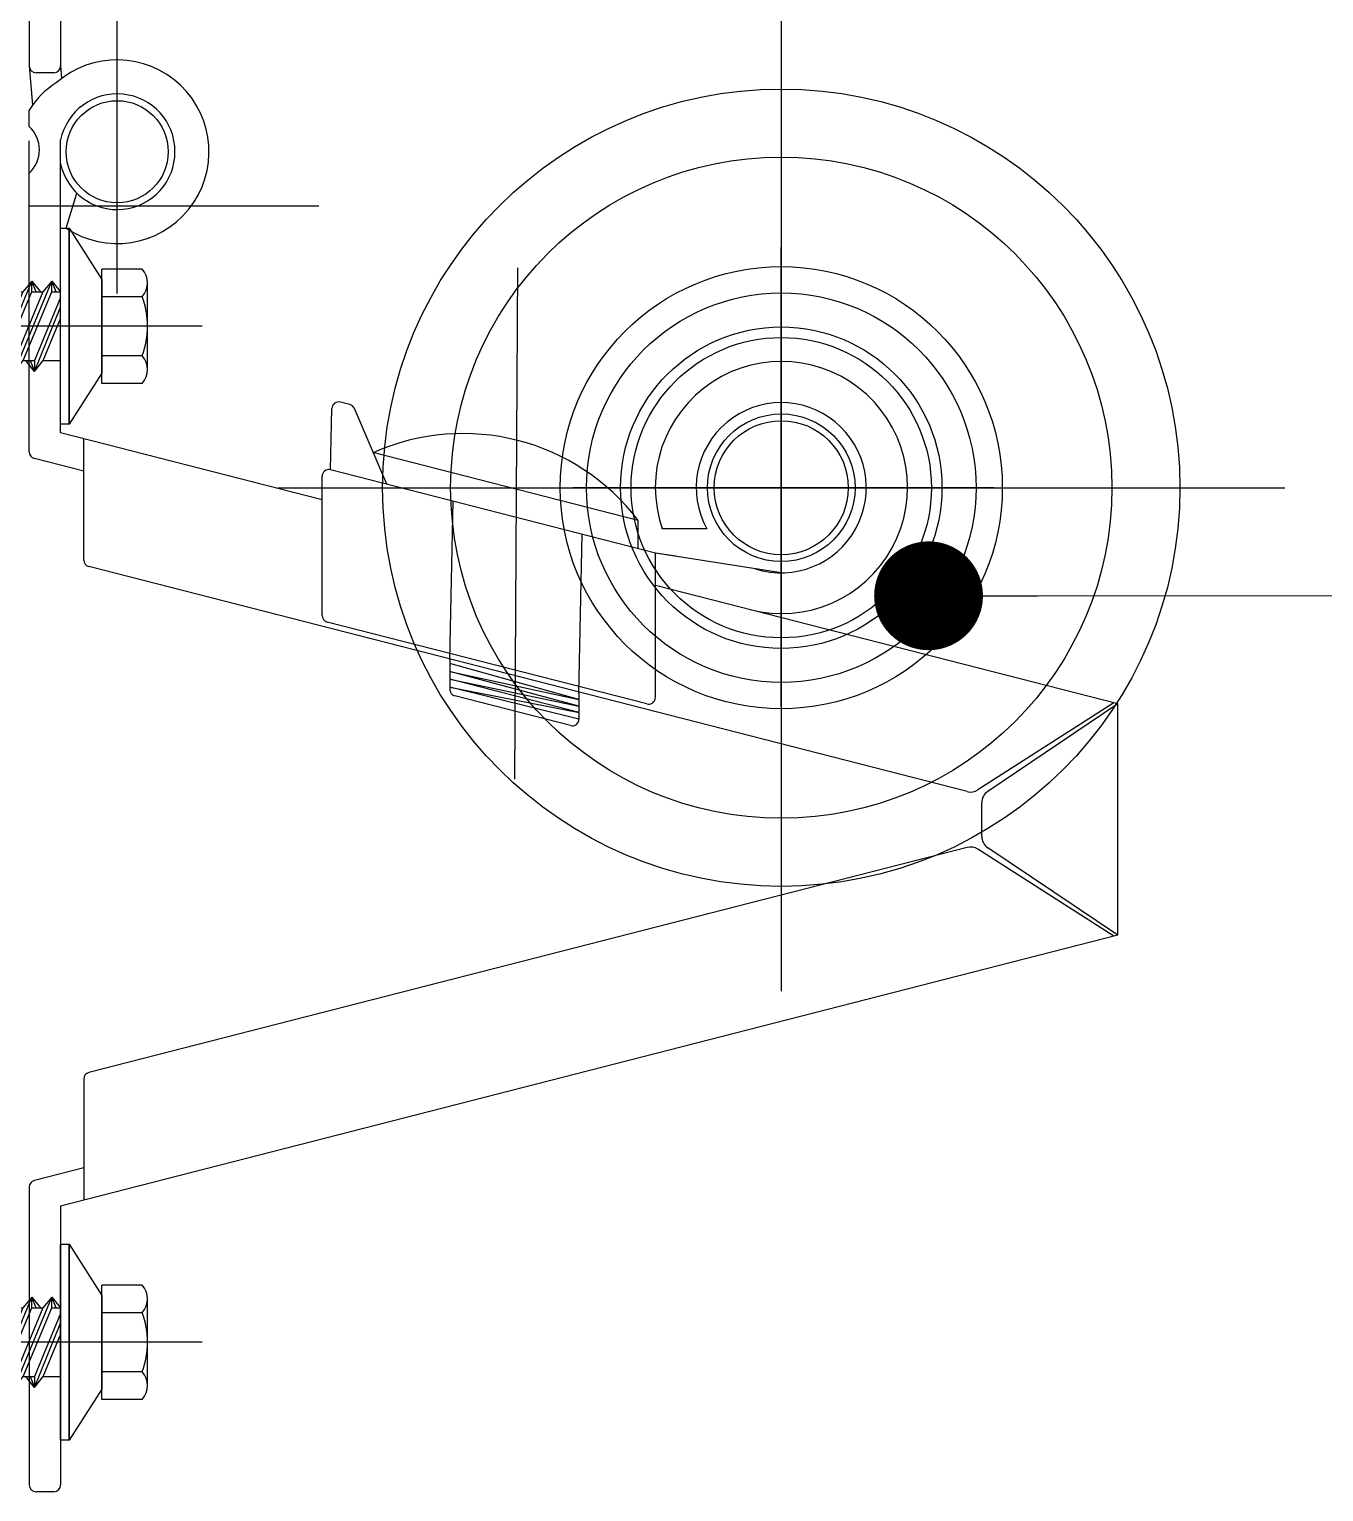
# Model space of a CAD drawing. Header units: millimetres. Extents: x 1448 to 104164, y -19509 to -89.
# Drawn here: x 103248.6 to 103343.7, y -1469.9 to -1362.4 of the extents above; entities that cross this region are included whole.
import ezdxf

# ---------------------------------------------------------------- set-up
doc = ezdxf.new("R2010")
doc.units = ezdxf.units.MM
doc.header["$LTSCALE"] = 60
doc.header["$MEASUREMENT"] = 0
doc.header["$PDSIZE"] = -10
doc.linetypes.add('CEN', pattern=[62, 60, -1, 0, -1])
doc.linetypes.add('HID', pattern=[2.5, 1.5, -1])
doc.layers.get('0').update_dxf_attribs({"linetype": 'CONTINUOUS'})
doc.layers.get('Defpoints').update_dxf_attribs({"color": 171, "linetype": 'CONTINUOUS'})
for name, color, linetype in [('2', 3, 'CONTINUOUS'), ('BOLT', 8, 'CONTINUOUS'), ('cen', 14, 'CONTINUOUS'), ('DIM', 7, 'CONTINUOUS')]:
    doc.layers.add(name, color=color, linetype=linetype)
doc.styles.add('0T-OUT', font='H2GTRE.TTF')
doc.dimstyles.new('MAIN', dxfattribs={"dimtxt": 1.5, "dimasz": 0.5, "dimexe": 1, "dimexo": 2, "dimgap": 1, "dimtad": 1, "dimdec": 0, "dimdsep": 46, "dimlunit": 6, "dimtxsty": '0T-OUT', "dimblk": 'DOT', "dimcen": 2.5, "dimdle": 2, "dimclrd": 256, "dimclre": 256, "dimclrt": 3, "dimadec": 0, "dimazin": 0, "dimtfac": 1, "dimtdec": 0, "dimtix": 1, "dimtmove": 2, "dimatfit": 3, "dimldrblk": 'DOT', "dimfxl": 1, "dimtvp": 1, "dimtolj": 1, "dimtzin": 0, "dimlwd": 0, "dimlwe": 0, "dimarcsym": 0})

# ---------------------------------------------------------------- blocks, each defined once
blk = doc.blocks.new('side roll')
at = {"color": 7}
for radius in [29.2969925788222, 24.2969925788222]:
    blk.add_circle((-19088.98354585468, 501497.7034510389), radius, dxfattribs=at)
at = {"color": 4}
for radius in [16.24585367388835, 14.31246735610483, 11.81246735610494]:
    blk.add_circle((-19088.98354585468, 501497.7034510389), radius, dxfattribs=at)
at = {"color": 6}
blk.add_circle((-19088.98354585468, 501497.7034510389), 11.03499999457531, dxfattribs=at)
for radius in [5.425000000000012, 4.924999994169098]:
    blk.add_circle((-19088.98354585468, 501497.7034510389), radius)
at = {"layer": 'cen'}
for p, q in [((-19088.98354585468, 501534.7034510389), (-19088.98354585468, 501460.7034510389)), ((-19125.98354585467, 501497.7034510389), (-19051.98354585468, 501497.7034510389))]:
    blk.add_line(p, q, dxfattribs=at)
blk = doc.blocks.new('SH')
at = {"color": 1}
for p, q in [((-17787.30742619301, 501547.6828609514), (-17787.30742619301, 501568.6557448179)), ((-17738.50229266676, 501517.3468259863), (-17738.50229266676, 501551.0463290294)), ((-17757.87523867825, 501549.568030864), (-17758.11671016092, 501511.9754540565)), ((-17722.89189055266, 501533.3987487814), (-17753.82643934084, 501533.3987487814))]:
    blk.add_line(p, q, dxfattribs=at)
at = {"color": 7, "linetype": 'CEN'}
for p, q in [((-17791.96829459419, 501563.8940420361), (-17793.26829459423, 501563.8940420361)), ((-17791.96829459419, 501459.6117937089), (-17793.26829459423, 501459.6117937089))]:
    blk.add_line(p, q, dxfattribs=at)
at = {"color": 7}
for p, q in [((-17793.76829459423, 501559.9551237162), (-17793.76829459423, 501561.1325473194)), ((-17791.46829459419, 501537.4224187089), (-17791.46829459419, 501558.9562722699)), ((-17793.76829459423, 501536.0255105988), (-17793.76829459423, 501556.5105520026)), ((-17789.76829459423, 501528.0840331886), (-17789.76829459423, 501536.9867937089)), ((-17772.25174946496, 501524.0128418215), (-17772.25174946496, 501534.2282121298)), ((-17747.75229266676, 501517.991106017), (-17747.75229266676, 501528.5945063558)), ((-17789.76829459423, 501489.9395542293), (-17789.76829459423, 501481.0367937089)), ((-17793.76829459423, 501481.9980768191), (-17793.76829459423, 501460.111793709)), ((-17791.46829459419, 501480.6011687089), (-17791.46829459419, 501460.111793709))]:
    blk.add_line(p, q, dxfattribs=at)
for p, q in [((-17770.21170178871, 501539.5112802494), (-17770.90333757096, 501539.6885119186)), ((-17771.62763462309, 501534.7125627322), (-17771.5273283957, 501539.2152969223)), ((-17767.49017802347, 501533.6523394785), (-17769.87619213015, 501539.2237679528)), ((-17789.26775139242, 501536.8585295135), (-17791.46829459419, 501537.4224187089)), ((-17772.25174946496, 501532.4981790196), (-17789.26775139242, 501536.8585295135)), ((-17789.76829459423, 501534.6124805681), (-17793.3924094361, 501535.5411599964)), ((-17749.00800464902, 501530.9809026739), (-17768.50800464902, 501535.9777776737)), ((-17747.75229266676, 501528.5945063558), (-17771.62763462309, 501534.7125627322)), ((-17749.00800464902, 501528.9162825514), (-17749.00800464902, 501530.9809026739)), ((-17743.96851839492, 501530.3684226786), (-17747.24425584061, 501530.3684226786)), ((-17724.85133951668, 501511.0610334193), (-17789.3924094361, 501527.5996825861)), ((-17738.50229266676, 501527.1487487813), (-17747.75229266676, 501528.5945063558)), ((-17746.26030286355, 501528.3613111603), (-17747.75229266676, 501528.5945063558)), ((-17713.76829459423, 501517.511793709), (-17747.75229266676, 501526.220193215)), ((-17748.37640750863, 501517.5067554146), (-17771.87586430682, 501523.528491219)), ((-17762.86671016092, 501520.7405950796), (-17762.86671016092, 501518.5767828079)), ((-17753.99082500278, 501515.9143072057), (-17762.49082500279, 501518.0924322057)), ((-17753.36671016092, 501518.3062200795), (-17753.36671016092, 501516.398657808)), ((-17714.05995529929, 501517.5865317647), (-17724.04487500536, 501511.2000516261)), ((-17713.76829459423, 501517.511793709), (-17723.32652942183, 501511.0807356014)), ((-17713.76829459423, 501500.5117937089), (-17713.76829459423, 501517.511793709)), ((-17723.76829459424, 501507.7725348145), (-17723.76829459424, 501510.2510526034)), ((-17724.85133951668, 501506.9625539985), (-17789.3924094361, 501490.4239048317)), ((-17714.05995529929, 501500.4370556533), (-17724.04487500536, 501506.8235357919)), ((-17713.76829459423, 501500.5117937089), (-17723.32652942183, 501506.9428518164)), ((-17713.76829459423, 501500.5117937089), (-17791.46829459419, 501480.6011687089)), ((-17789.76829459423, 501483.4111068497), (-17793.3924094361, 501482.4824274215))]:
    blk.add_line(p, q)
at = {"color": 1, "linetype": 'HID'}
for p, q in [((-17762.86671016092, 501520.7405950796), (-17762.62523867825, 501532.4056987714)), ((-17753.36671016092, 501518.3062200795), (-17753.12523867825, 501529.9713237713))]:
    blk.add_line(p, q, dxfattribs=at)
at = {"color": 2}
for p, q in [((-17753.36671085243, 501517.827521721), (-17762.86671016092, 501520.4807767889)), ((-17762.86671016092, 501519.8834624499), (-17753.36671085243, 501517.827521721)), ((-17753.37666094682, 501517.3390773135), (-17762.86671016092, 501519.8834624499)), ((-17762.86671016092, 501519.3402404147), (-17753.37666094682, 501517.3390773135)), ((-17753.36337028706, 501516.8665264093), (-17762.86671016092, 501519.3402404147)), ((-17762.86671016092, 501518.7429260756), (-17753.36337028706, 501516.8665264093)), ((-17753.36671016092, 501516.398657808), (-17762.86671016092, 501518.7429260756))]:
    blk.add_line(p, q, dxfattribs=at)
at = {"color": 7}
for centre, start, end in [((-17793.26829459426, 501564.3940420361), 180, 270), ((-17791.96829459421, 501564.3940420361), 270, 0), ((-17793.26829459426, 501460.111793709), 180, 270), ((-17791.96829459421, 501460.111793709), 270, 0)]:
    blk.add_arc(centre, 0.5, start, end, dxfattribs=at)
for centre, radius, start, end in [((-17738.49061153407, 501533.4150119018), 9.26865656612542, 255.5822277865337, 199.189770709792), ((-17771.02745241285, 501539.2041613162), 0.5, 75.6272213153107, 178.7238480330517), ((-17770.33581663054, 501539.0269296471), 0.5, 23.18346324527438, 75.6272213153107), ((-17738.50229266679, 501533.3987487814), 6.25, 252.2332994355335, 209.002787867087), ((-17761.88703482636, 501521.217253472), 16.16162937459588, 37.16592539512422, 114.0885172351693), ((-17793.26829459426, 501536.0255105988), 0.5, 180, 255.6272213153139), ((-17771.75174946498, 501534.2282121299), 0.5, 75.6272213153107, 180), ((-17789.26829459426, 501528.0840331886), 0.5, 180, 255.6272213153139), ((-17771.75174946496, 501524.0128418215), 0.5, 180, 255.6272213153139), ((-17762.36671016095, 501518.5767828081), 0.5, 180, 255.6272213153139), ((-17748.25229266679, 501517.991106017), 0.5, 255.6272213153139, 0), ((-17753.86671016095, 501516.398657808), 0.5, 255.6272213153139, 0), ((-17724.60310983298, 501512.0297346242), 1, 255.6272213153139, 303.9338120007951), ((-17722.76829459426, 501510.2510526034), 1, 123.933812000795, 180), ((-17722.76829459426, 501507.7725348145), 1, 180, 236.0661879992049), ((-17724.60310983298, 501505.9938527938), 1, 56.06618799920494, 104.3727786846893), ((-17789.26829459426, 501489.9395542293), 0.5, 104.3727786846893, 180), ((-17793.26829459426, 501481.9980768192), 0.5, 104.3727786846893, 180)]:
    blk.add_arc(centre, radius, start, end)
at = {"layer": '2', "ltscale": 0.3}
blk.add_line((-17793.76829459423, 501556.5105520028), (-17793.76829459423, 501558.8844319785), dxfattribs=at)
at = {"layer": 'Defpoints', "color": 0, "linetype": 'ByBlock'}
blk.add_point((-17786.08685334008, 501558.0904350172), dxfattribs=at)
at = {"layer": 'DIM', "color": 7}
for p, q in [((-17793.76829459423, 501588.5904350174), (-17793.76829459423, 501564.3940420361)), ((-17791.46829459419, 501588.5904350174), (-17791.46829459419, 501564.3940420361)), ((-17793.76829459423, 501564.3940420361), (-17793.52236728182, 501561.5101034121)), ((-17791.46829459419, 501564.3940420361), (-17791.38919534114, 501563.4664614887)), ((-17791.06384040227, 501552.4822399165), (-17790.27346967008, 501555.0465746244))]:
    blk.add_line(p, q, dxfattribs=at)
blk.add_circle((-17787.30742619304, 501558.0904350174), 3.75, dxfattribs=at)
for centre, radius, start, end in [((-17787.30742619304, 501558.0904350174), 6.75, 236.1855060977215, 131.4872949305152), ((-17788.65069148324, 501558.0679855812), 5.965014689838778, 121.6306264210834, 149.0856634128333), ((-17787.30742619304, 501558.0904350174), 4.25, 191.7549545966624, 168.2450454033376), ((-17795.39252366994, 501558.2328378595), 2.367359005873873, 313.3216472107218, 46.67835278927815)]:
    blk.add_arc(centre, radius, start, end, dxfattribs=at)
blk = doc.blocks.new('SELF')
at = {"layer": 'BOLT', "color": 10}
for p, q in [((-19197.0136280604, 501454.8659844549), (-19193.59620218359, 501463.1659844547)), ((-19197.0136280604, 501454.8659844549), (-19193.59620218359, 501463.1659844547)), ((-19196.66777860142, 501460.1578184729), (-19195.42920218358, 501463.1659844547)), ((-19196.66777860142, 501460.1578184729), (-19195.42920218358, 501463.1659844547)), ((-19195.18062806038, 501454.8659844549), (-19191.76320218358, 501463.1659844547)), ((-19195.18062806038, 501454.8659844549), (-19191.76320218358, 501463.1659844547)), ((-19193.3476280604, 501454.8659844549), (-19189.9302021836, 501463.1659844547)), ((-19193.3476280604, 501454.8659844549), (-19189.9302021836, 501463.1659844547)), ((-19191.51462806039, 501454.8659844549), (-19188.09720218358, 501463.1659844547)), ((-19191.51462806039, 501454.8659844549), (-19188.09720218358, 501463.1659844547)), ((-19189.6816280604, 501454.8659844549), (-19186.26420218357, 501463.1659844547)), ((-19189.6816280604, 501454.8659844549), (-19186.26420218357, 501463.1659844547)), ((-19187.84862806039, 501454.8659844549), (-19184.43120218358, 501463.1659844547)), ((-19187.84862806039, 501454.8659844549), (-19184.43120218358, 501463.1659844547)), ((-19186.01562806037, 501454.8659844549), (-19182.59820218357, 501463.1659844547)), ((-19186.01562806037, 501454.8659844549), (-19182.59820218357, 501463.1659844547)), ((-19184.18262806039, 501454.8659844549), (-19180.76520218359, 501463.1659844547)), ((-19184.18262806039, 501454.8659844549), (-19180.76520218359, 501463.1659844547)), ((-19182.34962806038, 501454.8659844549), (-19178.93220218357, 501463.1659844547)), ((-19182.34962806038, 501454.8659844549), (-19178.93220218357, 501463.1659844547)), ((-19180.51662806039, 501454.8659844549), (-19178.1167485176, 501460.7705857934))]:
    blk.add_line(p, q, dxfattribs=at)
at = {"layer": 'BOLT'}
for p, q in [((-19170.6167485176, 501464.2659844548), (-19174.31674851761, 501464.2659844548)), ((-19174.31674851761, 501453.7659844548), (-19174.31674851761, 501464.2659844548)), ((-19200.48574851761, 501462.1659844547), (-19196.2333023899, 501462.1659844547)), ((-19195.42920218358, 501462.1659844547), (-19194.40030238989, 501462.1659844547)), ((-19193.59620218359, 501462.1659844547), (-19192.56730238991, 501462.1659844547)), ((-19191.76320218358, 501462.1659844547), (-19190.73430238989, 501462.1659844547)), ((-19189.93020218357, 501462.1659844547), (-19188.90130238988, 501462.1659844547)), ((-19188.09720218358, 501462.1659844547), (-19187.06830238989, 501462.1659844547)), ((-19186.26420218357, 501462.1659844547), (-19185.23530238988, 501462.1659844547)), ((-19184.43120218358, 501462.1659844547), (-19183.4023023899, 501462.1659844547)), ((-19182.59820218357, 501462.1659844547), (-19181.56930238988, 501462.1659844547)), ((-19180.76520218359, 501462.1659844547), (-19179.7363023899, 501462.1659844547)), ((-19178.93220218357, 501462.1659844547), (-19178.1167485176, 501462.1659844547)), ((-19170.1167485176, 501454.9456650571), (-19170.1167485176, 501463.0863038526)), ((-19170.6167485176, 501461.72953072), (-19174.31674851761, 501461.72953072)), ((-19200.48574851761, 501455.8659844549), (-19197.0136280604, 501455.8659844549)), ((-19196.2095278541, 501455.8659844549), (-19195.18062806038, 501455.8659844549)), ((-19194.37652785409, 501455.8659844549), (-19193.3476280604, 501455.8659844549)), ((-19192.5435278541, 501455.8659844549), (-19191.51462806039, 501455.8659844549)), ((-19190.71052785409, 501455.8659844549), (-19189.6816280604, 501455.8659844549)), ((-19188.87752785408, 501455.8659844549), (-19187.84862806039, 501455.8659844549)), ((-19187.04452785409, 501455.8659844549), (-19186.01562806037, 501455.8659844549)), ((-19185.21152785408, 501455.8659844549), (-19184.18262806039, 501455.8659844549)), ((-19183.37852785407, 501455.8659844549), (-19182.34962806038, 501455.8659844549)), ((-19181.54552785408, 501455.8659844549), (-19180.51662806039, 501455.8659844549)), ((-19179.71252785407, 501455.8659844549), (-19178.1167485176, 501455.8659844549)), ((-19170.6167485176, 501456.3024381896), (-19174.31674851761, 501456.3024381896)), ((-19170.6167485176, 501453.7659844548), (-19174.31674851761, 501453.7659844548))]:
    blk.add_line(p, q, dxfattribs=at)
for points in [[(-19177.31674851762, 501468.0159844548), (-19177.31674851762, 501450.0159844548), (-19178.11674851759, 501450.0159844548), (-19178.11674851759, 501468.0159844548)], [(-19174.31674851762, 501463.3159844549), (-19174.31674851762, 501454.7159844547), (-19177.31674851762, 501450.0159844548), (-19177.31674851762, 501468.0159844548)], [(-19193.59620218359, 501463.1659844547), (-19194.40030238989, 501462.1659844547), (-19197.0136280604, 501455.8659844549), (-19197.0136280604, 501454.8659844549), (-19196.20952785409, 501455.8659844549), (-19193.59620218359, 501462.1659844547)], [(-19195.42920218358, 501463.1659844547), (-19196.23330238991, 501462.1659844547), (-19196.66777860142, 501461.1578184729), (-19196.66777860142, 501460.1578184729), (-19195.86367839513, 501461.1578184729), (-19195.42920218358, 501462.1659844547)], [(-19191.76320218359, 501463.1659844547), (-19192.56730238991, 501462.1659844547), (-19195.18062806038, 501455.8659844549), (-19195.18062806038, 501454.8659844549), (-19194.37652785409, 501455.8659844549), (-19191.76320218359, 501462.1659844547)], [(-19189.9302021836, 501463.1659844547), (-19190.73430238988, 501462.1659844547), (-19193.3476280604, 501455.8659844549), (-19193.3476280604, 501454.8659844549), (-19192.5435278541, 501455.8659844549), (-19189.9302021836, 501462.1659844547)], [(-19188.09720218358, 501463.1659844547), (-19188.90130238988, 501462.1659844547), (-19191.51462806038, 501455.8659844549), (-19191.51462806038, 501454.8659844549), (-19190.7105278541, 501455.8659844549), (-19188.09720218358, 501462.1659844547)], [(-19186.26420218356, 501463.1659844547), (-19187.06830238989, 501462.1659844547), (-19189.68162806037, 501455.8659844549), (-19189.6816280604, 501454.8659844549), (-19188.87752785408, 501455.8659844549), (-19186.26420218356, 501462.1659844547)], [(-19184.43120218358, 501463.1659844547), (-19185.23530238989, 501462.1659844547), (-19187.84862806039, 501455.8659844549), (-19187.84862806039, 501454.8659844549), (-19187.04452785409, 501455.8659844549), (-19184.43120218358, 501462.1659844547)], [(-19182.59820218357, 501463.1659844547), (-19183.4023023899, 501462.1659844547), (-19186.01562806038, 501455.8659844549), (-19186.01562806038, 501454.8659844549), (-19185.21152785407, 501455.8659844549), (-19182.59820218357, 501462.1659844547)], [(-19180.76520218359, 501463.1659844547), (-19181.56930238988, 501462.1659844547), (-19184.1826280604, 501455.8659844549), (-19184.1826280604, 501454.8659844549), (-19183.37852785407, 501455.8659844549), (-19180.76520218359, 501462.1659844547)], [(-19178.93220218358, 501463.1659844547), (-19179.7363023899, 501462.1659844547), (-19182.34962806038, 501455.8659844549), (-19182.34962806038, 501454.8659844549), (-19181.54552785408, 501455.8659844549), (-19178.93220218358, 501462.1659844547)]]:
    blk.add_lwpolyline(points, close=True, dxfattribs=at)
for points in [[(-19195.02715208042, 501462.1659844547), (-19195.42920218358, 501463.1659844547), (-19194.62510197728, 501462.1659844547)], [(-19193.19415208044, 501462.1659844547), (-19193.59620218359, 501463.1659844547), (-19192.79210197726, 501462.1659844547)], [(-19191.36115208043, 501462.1659844547), (-19191.76320218359, 501463.1659844547), (-19190.95910197728, 501462.1659844547)], [(-19189.52815208043, 501462.1659844547), (-19189.93020218357, 501463.1659844547), (-19189.12610197727, 501462.1659844547)], [(-19187.69515208044, 501462.1659844547), (-19188.09720218358, 501463.1659844547), (-19187.29310197726, 501462.1659844547)], [(-19185.86215208042, 501462.1659844547), (-19186.26420218356, 501463.1659844547), (-19185.46010197728, 501462.1659844547)], [(-19184.02915208044, 501462.1659844547), (-19184.43120218358, 501463.1659844547), (-19183.62710197726, 501462.1659844547)], [(-19182.19615208042, 501462.1659844547), (-19182.59820218357, 501463.1659844547), (-19181.79410197728, 501462.1659844547)], [(-19180.36315208041, 501462.1659844547), (-19180.76520218359, 501463.1659844547), (-19179.96110197725, 501462.1659844547)], [(-19178.53015208043, 501462.1659844547), (-19178.93220218358, 501463.1659844547), (-19178.12810197727, 501462.1659844547)], [(-19198.44457795723, 501455.8659844549), (-19196.6400554984, 501460.1542868944), (-19197.81141218223, 501462.1659844547), (-19200.3124169936, 501459.7479188533), (-19205.28574851763, 501459.0159844548)], [(-19200.48574851762, 501462.1659844547), (-19205.28574851763, 501459.0159844548), (-19200.48574851762, 501455.8659844549)], [(-19178.11674851759, 501461.6514253166), (-19180.51662806039, 501455.8659844549), (-19180.51662806039, 501454.8659844549), (-19179.71252785408, 501455.8659844549), (-19178.11674851759, 501459.7129637782)], [(-19197.41567816354, 501455.8659844549), (-19197.0136280604, 501454.8659844549), (-19197.81772826669, 501455.8659844549)], [(-19197.41567816354, 501455.8659844549), (-19197.0136280604, 501454.8659844549), (-19197.81772826669, 501455.8659844549)], [(-19195.58267816356, 501455.8659844549), (-19195.18062806038, 501454.8659844549), (-19195.9847282667, 501455.8659844549)], [(-19195.58267816356, 501455.8659844549), (-19195.18062806038, 501454.8659844549), (-19195.9847282667, 501455.8659844549)], [(-19193.74967816354, 501455.8659844549), (-19193.3476280604, 501454.8659844549), (-19194.1517282667, 501455.8659844549)], [(-19193.74967816354, 501455.8659844549), (-19193.3476280604, 501454.8659844549), (-19194.1517282667, 501455.8659844549)], [(-19191.91667816356, 501455.8659844549), (-19191.51462806038, 501454.8659844549), (-19192.31872826671, 501455.8659844549)], [(-19191.91667816356, 501455.8659844549), (-19191.51462806038, 501454.8659844549), (-19192.31872826671, 501455.8659844549)], [(-19190.08367816355, 501455.8659844549), (-19189.6816280604, 501454.8659844549), (-19190.48572826671, 501455.8659844549)], [(-19190.08367816355, 501455.8659844549), (-19189.6816280604, 501454.8659844549), (-19190.48572826671, 501455.8659844549)], [(-19188.25067816355, 501455.8659844549), (-19187.84862806039, 501454.8659844549), (-19188.65272826669, 501455.8659844549)], [(-19188.25067816355, 501455.8659844549), (-19187.84862806039, 501454.8659844549), (-19188.65272826669, 501455.8659844549)], [(-19186.41767816356, 501455.8659844549), (-19186.01562806038, 501454.8659844549), (-19186.8197282667, 501455.8659844549)], [(-19186.41767816356, 501455.8659844549), (-19186.01562806038, 501454.8659844549), (-19186.8197282667, 501455.8659844549)], [(-19184.58467816354, 501455.8659844549), (-19184.1826280604, 501454.8659844549), (-19184.98672826668, 501455.8659844549)], [(-19184.58467816354, 501455.8659844549), (-19184.1826280604, 501454.8659844549), (-19184.98672826668, 501455.8659844549)], [(-19182.75167816356, 501455.8659844549), (-19182.34962806038, 501454.8659844549), (-19183.1537282667, 501455.8659844549)], [(-19182.75167816356, 501455.8659844549), (-19182.34962806038, 501454.8659844549), (-19183.1537282667, 501455.8659844549)], [(-19180.91867816353, 501455.8659844549), (-19180.51662806039, 501454.8659844549), (-19181.32072826669, 501455.8659844549)]]:
    blk.add_lwpolyline(points, dxfattribs=at)
for centre, radius, start, end in [((-19171.97514790482, 501462.9977575875), 1.858399387206785, 316.9662015310988, 43.03379846890125), ((-19177.73008185094, 501459.0159844548), 7.613333333338701, 339.1194858817923, 20.88051411820767), ((-19171.97514790482, 501455.0342113223), 1.858399387206796, 316.9662015310988, 43.03379846890125)]:
    blk.add_arc(centre, radius, start, end, dxfattribs=at)
at = {"layer": 'cen'}
blk.add_line((-19165.1167485176, 501459.0159844548), (-19215.46966318075, 501459.0159844548), dxfattribs=at)
blk = doc.blocks.new('_Dot')
at = {"color": 0, "linetype": 'ByBlock', "lineweight": -2}
blk.add_line((-0.5, 0), (-1, 0), dxfattribs=at)
at = {"color": 0, "linetype": 'ByBlock', "const_width": 0.5}
blk.add_lwpolyline([(-0.25, 0, 1), (0.25, 0, 1)], format="xyb", close=True, dxfattribs=at)

msp = doc.modelspace()

# ---------------------------------------------------------------- linework, layer by layer
at = {"layer": 'DIM', "color": 1}
msp.add_line((103269.8480504691, -1375.387809137445), (103248.5649999394, -1375.387809137445), dxfattribs=at)

# ---------------------------------------------------------------- block references
for name, p in [('SH', (121042.3332945346, -502929.4782441506)), ('side roll', (122392.814547719, -502893.7829464102))]:
    msp.add_blockref(name, p)
at = {"xscale": 0.800000000745058, "yscale": 0.800000000745058, "zscale": 0.800000000745058}
for p in [(118593.3583987519, -402551.426881055), (118593.3583987519, -402626.0898630047)]:
    msp.add_blockref('SELF', p, dxfattribs=at)

# ---------------------------------------------------------------- leaders
msp.add_leader([(103314.6572995274, -1404.022541827037), (103384.2765280693, -1404.022541827037)], dimstyle='MAIN', override={"dimscale": 4, "dimasz": 2, "dimtad": 0})

doc.saveas('drawing.dxf')
